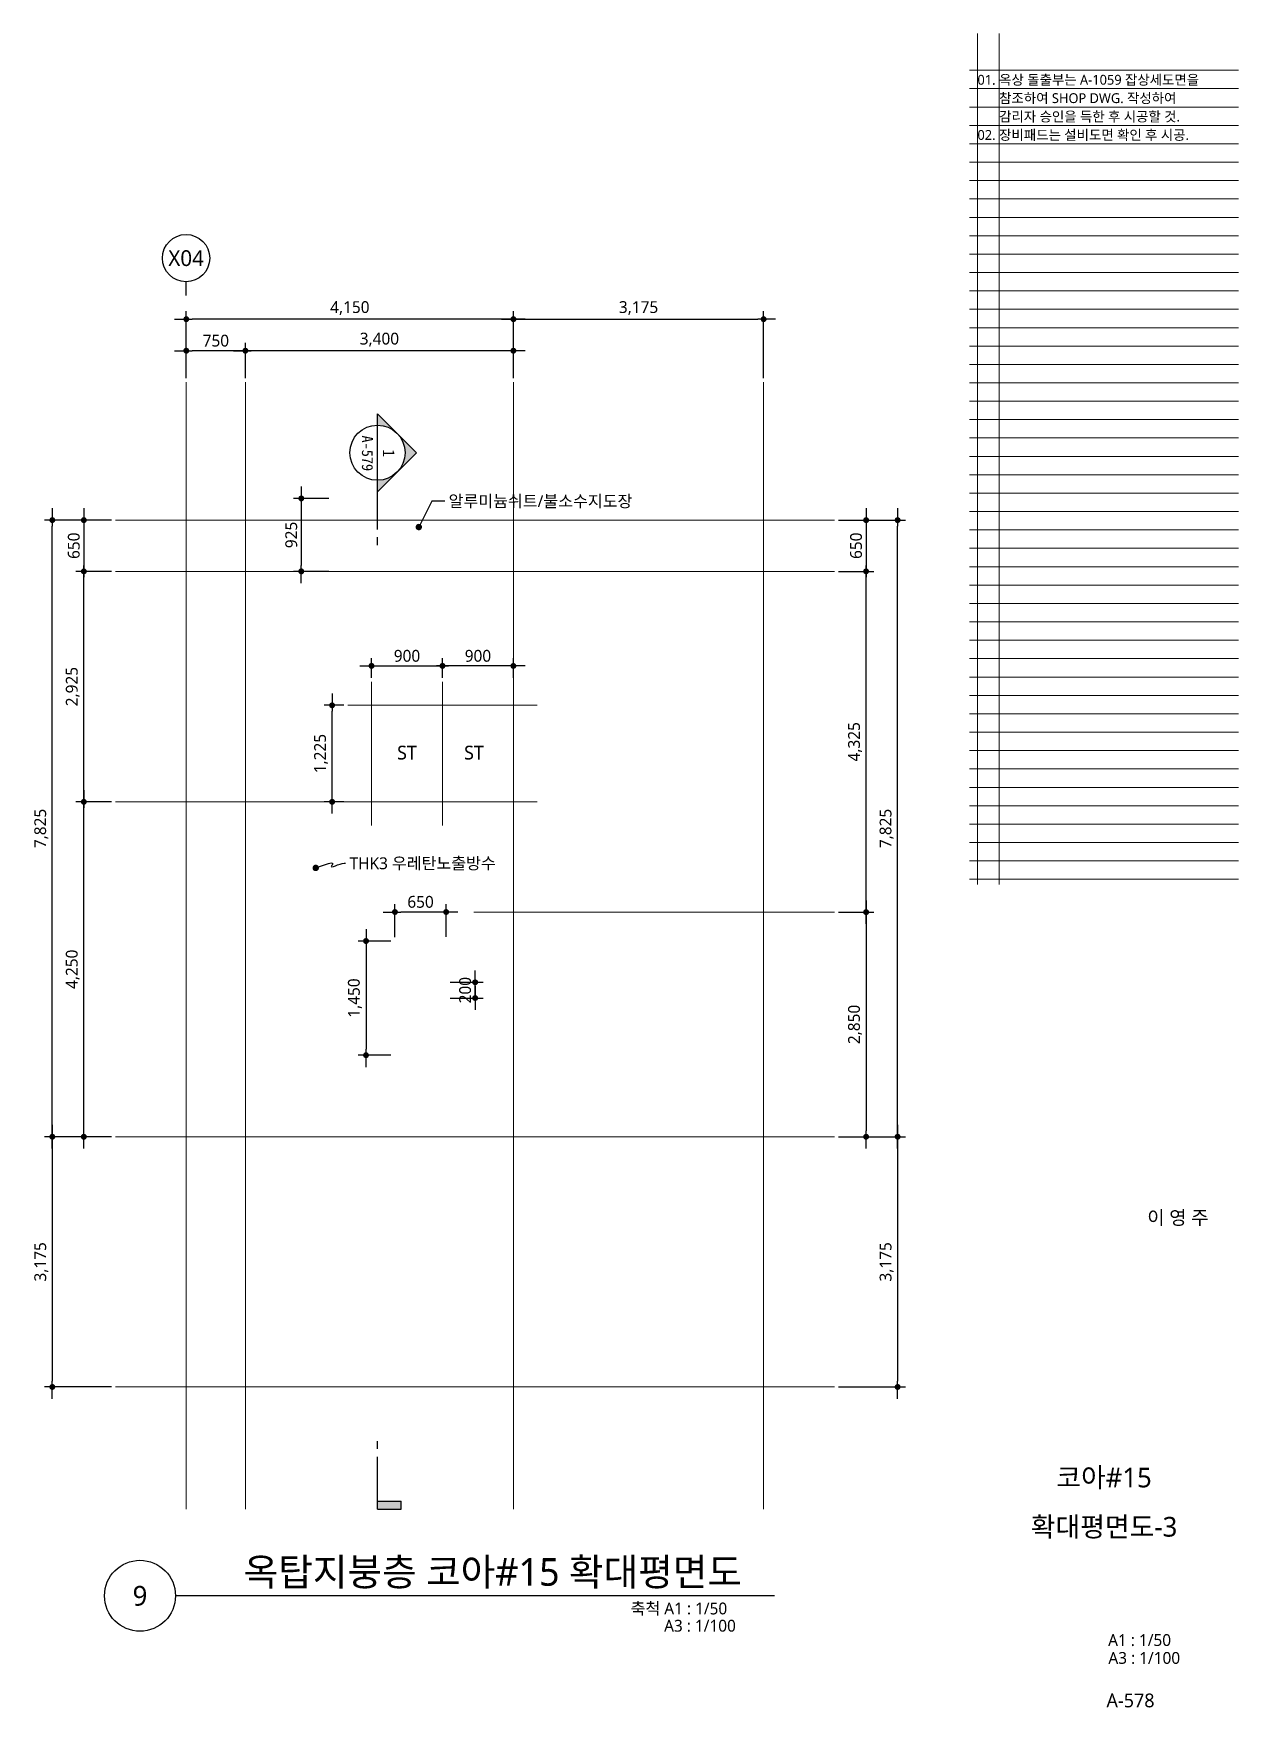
# Model space of a CAD drawing. Header units: millimetres. Extents: x 1467181 to 1720354, y 836037 to 895281.
# Drawn here: x 1574448 to 1589737, y 836037 to 857281 of the extents above; entities that cross this region are included whole.
import ezdxf
from ezdxf.enums import TextEntityAlignment as Align

# ---------------------------------------------------------------- set-up
doc = ezdxf.new("R2010")
doc.units = ezdxf.units.MM
doc.header["$MEASUREMENT"] = 0
doc.linetypes.add('CEN', pattern=[62, 60, -1, 0, -1])
doc.layers.get('0').update_dxf_attribs({"linetype": 'CONTINUOUS'})
for name, color, linetype, lineweight in [('A-AXIS-BUBL', 7, 'CONTINUOUS', 25), ('A-BORD-TEXT', 3, 'CONTINUOUS', 25), ('A-CNTL', 1, 'CEN', 15), ('A-DIMS', 7, 'CONTINUOUS', 25), ('A-MKXS-LEAD', 7, 'CONTINUOUS', 25), ('A-MKXS-MAK1', 3, 'CONTINUOUS', 25), ('A-MKXS-TEXT1', 3, 'CONTINUOUS', 25), ('A-MKXS-TEXT2', 7, 'CONTINUOUS', 25), ('A-MKXX-NAME', 3, 'CONTINUOUS', 25), ('A-XXXX-SYMB', 7, 'CONTINUOUS', 25), ('A-XXXX-TXT1', 3, 'CONTINUOUS', 25), ('A-XXXX-TXT2', 3, 'CONTINUOUS', 25)]:
    doc.layers.add(name, color=color, linetype=linetype, lineweight=lineweight)
doc.layers.add('A-XXXX-NPLT', color=144, linetype='CONTINUOUS', lineweight=15, plot=False)
doc.styles.add('HY울릉도L', font='')
doc.styles.add('돋움체', font='')
doc.styles.add('맑은 고딕', font='malgun.ttf')
doc.styles.add('맑은고딕', font='malgun.ttf')
doc.styles.get('HY울릉도L').set_extended_font_data('HYwulM')
doc.styles.get('돋움체').set_extended_font_data('DotumChe')
doc.dimstyles.new('CDIM', dxfattribs={"dimtxt": 3, "dimasz": 1.5, "dimexe": 2, "dimexo": 1, "dimgap": 1, "dimtad": 1, "dimdec": 0, "dimrnd": 0.5, "dimzin": 0, "dimdsep": 32, "dimlunit": 6, "dimtxsty": 'HY울릉도L', "dimblk1": '_CIDOT', "dimblk2": '_CIDOT', "dimsah": 1, "dimcen": 5.5, "dimclrd": 2, "dimclre": 2, "dimclrt": 7, "dimadec": 0, "dimazin": 0, "dimtfac": 1, "dimtdec": 0, "dimtix": 1, "dimtmove": 2, "dimatfit": 1, "dimldrblk": '_CIDOT', "dimfxl": 1, "dimtolj": 1, "dimtzin": 0, "dimlwd": -1, "dimarcsym": 0})

# ---------------------------------------------------------------- blocks, each defined once
blk = doc.blocks.new('_CIDOT')
at = {"color": 0, "linetype": 'ByBlock'}
blk.add_line((2, 0), (-1, 0), dxfattribs=at)
at = {"color": 0, "linetype": 'ByBlock', "const_width": 0.5}
blk.add_lwpolyline([(-0.25, 0, 1), (0.25, 0, 1)], format="xyb", close=True, dxfattribs=at)
blk = doc.blocks.new('*D515')
at = {"layer": 'A-DIMS', "lineweight": -2, "transparency": 16777216}
for p, q in [((1577137, 852905), (1577137, 853355)), ((1580537, 852905), (1580537, 853355))]:
    blk.add_line(p, q, dxfattribs=at)
at = {"layer": 'A-DIMS', "transparency": 16777216}
blk.add_line((1580462, 853255), (1577212, 853255), dxfattribs=at)
at = {"layer": 'A-DIMS', "transparency": 16777216, "xscale": 75, "yscale": 75, "zscale": 75, "rotation": 180}
blk.add_blockref('_CIDOT', (1577137, 853255), dxfattribs=at)
at = {"layer": 'A-DIMS', "transparency": 16777216, "xscale": 75, "yscale": 75, "zscale": 75}
blk.add_blockref('_CIDOT', (1580537, 853255), dxfattribs=at)
at = {"layer": 'A-DIMS', "color": 3, "transparency": 16777216, "insert": (1578837, 853395), "char_height": 150, "attachment_point": 5, "style": '맑은고딕'}
blk.add_mtext('\\A1;3,400', dxfattribs=at)
blk = doc.blocks.new('*D516')
at = {"layer": 'A-DIMS', "lineweight": -2, "transparency": 16777216}
for p, q in [((1575437, 843280), (1574587, 843280)), ((1575437, 840105), (1574587, 840105))]:
    blk.add_line(p, q, dxfattribs=at)
at = {"layer": 'A-DIMS', "transparency": 16777216}
blk.add_line((1574687, 843205), (1574687, 840180), dxfattribs=at)
at = {"layer": 'A-DIMS', "transparency": 16777216, "xscale": 75, "yscale": 75, "zscale": 75}
for p, rotation in [((1574687, 843280), 90), ((1574687, 840105), 270)]:
    blk.add_blockref('_CIDOT', p, dxfattribs=dict(at, rotation=rotation))
at = {"layer": 'A-DIMS', "color": 3, "transparency": 16777216, "insert": (1574547, 841692), "char_height": 150, "attachment_point": 5, "rotation": 90, "style": '맑은고딕'}
blk.add_mtext('\\A1;3,175', dxfattribs=at)
blk = doc.blocks.new('*D517')
at = {"layer": 'A-DIMS', "lineweight": -2, "transparency": 16777216}
for p, q in [((1576387, 852905), (1576387, 853355)), ((1577137, 852905), (1577137, 853355))]:
    blk.add_line(p, q, dxfattribs=at)
at = {"layer": 'A-DIMS', "transparency": 16777216}
blk.add_line((1577062, 853255), (1576462, 853255), dxfattribs=at)
at = {"layer": 'A-DIMS', "transparency": 16777216, "xscale": 75, "yscale": 75, "zscale": 75, "rotation": 180}
blk.add_blockref('_CIDOT', (1576387, 853255), dxfattribs=at)
at = {"layer": 'A-DIMS', "transparency": 16777216, "xscale": 75, "yscale": 75, "zscale": 75}
blk.add_blockref('_CIDOT', (1577137, 853255), dxfattribs=at)
at = {"layer": 'A-DIMS', "color": 3, "transparency": 16777216, "insert": (1576762, 853382), "char_height": 150, "attachment_point": 5, "style": '맑은고딕'}
blk.add_mtext('\\A1;750', dxfattribs=at)
blk = doc.blocks.new('*D518')
at = {"layer": 'A-DIMS', "lineweight": -2, "transparency": 16777216}
for p, q in [((1576387, 852905), (1576387, 853755)), ((1580537, 852905), (1580537, 853755))]:
    blk.add_line(p, q, dxfattribs=at)
at = {"layer": 'A-DIMS', "transparency": 16777216}
blk.add_line((1580462, 853655), (1576462, 853655), dxfattribs=at)
at = {"layer": 'A-DIMS', "transparency": 16777216, "xscale": 75, "yscale": 75, "zscale": 75, "rotation": 180}
blk.add_blockref('_CIDOT', (1576387, 853655), dxfattribs=at)
at = {"layer": 'A-DIMS', "transparency": 16777216, "xscale": 75, "yscale": 75, "zscale": 75}
blk.add_blockref('_CIDOT', (1580537, 853655), dxfattribs=at)
at = {"layer": 'A-DIMS', "color": 3, "transparency": 16777216, "insert": (1578462, 853795), "char_height": 150, "attachment_point": 5, "style": '맑은고딕'}
blk.add_mtext('\\A1;4,150', dxfattribs=at)
blk = doc.blocks.new('*D519')
at = {"layer": 'A-DIMS', "lineweight": -2, "transparency": 16777216}
for p, q in [((1575437, 851105), (1574587, 851105)), ((1575437, 843280), (1574587, 843280))]:
    blk.add_line(p, q, dxfattribs=at)
at = {"layer": 'A-DIMS', "transparency": 16777216}
blk.add_line((1574687, 843355), (1574687, 851030), dxfattribs=at)
at = {"layer": 'A-DIMS', "transparency": 16777216, "xscale": 75, "yscale": 75, "zscale": 75}
for p, rotation in [((1574687, 851105), 90), ((1574687, 843280), 270)]:
    blk.add_blockref('_CIDOT', p, dxfattribs=dict(at, rotation=rotation))
at = {"layer": 'A-DIMS', "color": 3, "transparency": 16777216, "insert": (1574547, 847192), "char_height": 150, "attachment_point": 5, "rotation": 90, "style": '맑은고딕'}
blk.add_mtext('\\A1;7,825', dxfattribs=at)
blk = doc.blocks.new('*D520')
at = {"layer": 'A-DIMS', "lineweight": -2, "transparency": 16777216}
for p, q in [((1575437, 851105), (1574987, 851105)), ((1575437, 850455), (1574987, 850455))]:
    blk.add_line(p, q, dxfattribs=at)
at = {"layer": 'A-DIMS', "transparency": 16777216}
blk.add_line((1575087, 851030), (1575087, 850530), dxfattribs=at)
at = {"layer": 'A-DIMS', "transparency": 16777216, "xscale": 75, "yscale": 75, "zscale": 75}
for p, rotation in [((1575087, 851105), 90), ((1575087, 850455), 270)]:
    blk.add_blockref('_CIDOT', p, dxfattribs=dict(at, rotation=rotation))
at = {"layer": 'A-DIMS', "color": 3, "transparency": 16777216, "insert": (1574960, 850780), "char_height": 150, "attachment_point": 5, "rotation": 90, "style": '맑은고딕'}
blk.add_mtext('\\A1;650', dxfattribs=at)
blk = doc.blocks.new('*D521')
at = {"layer": 'A-DIMS', "lineweight": -2, "transparency": 16777216}
for p, q in [((1575437, 847530), (1574987, 847530)), ((1575437, 843280), (1574987, 843280))]:
    blk.add_line(p, q, dxfattribs=at)
at = {"layer": 'A-DIMS', "transparency": 16777216}
blk.add_line((1575087, 843355), (1575087, 847455), dxfattribs=at)
at = {"layer": 'A-DIMS', "transparency": 16777216, "xscale": 75, "yscale": 75, "zscale": 75}
for p, rotation in [((1575087, 847530), 90), ((1575087, 843280), 270)]:
    blk.add_blockref('_CIDOT', p, dxfattribs=dict(at, rotation=rotation))
at = {"layer": 'A-DIMS', "color": 3, "transparency": 16777216, "insert": (1574947, 845405), "char_height": 150, "attachment_point": 5, "rotation": 90, "style": '맑은고딕'}
blk.add_mtext('\\A1;4,250', dxfattribs=at)
blk = doc.blocks.new('*D522')
at = {"layer": 'A-DIMS', "lineweight": -2, "transparency": 16777216}
for p, q in [((1575437, 850455), (1574987, 850455)), ((1575437, 847530), (1574987, 847530))]:
    blk.add_line(p, q, dxfattribs=at)
at = {"layer": 'A-DIMS', "transparency": 16777216}
blk.add_line((1575087, 847605), (1575087, 850380), dxfattribs=at)
at = {"layer": 'A-DIMS', "transparency": 16777216, "xscale": 75, "yscale": 75, "zscale": 75}
for p, rotation in [((1575087, 850455), 90), ((1575087, 847530), 270)]:
    blk.add_blockref('_CIDOT', p, dxfattribs=dict(at, rotation=rotation))
at = {"layer": 'A-DIMS', "color": 3, "transparency": 16777216, "insert": (1574947, 848992), "char_height": 150, "attachment_point": 5, "rotation": 90, "style": '맑은고딕'}
blk.add_mtext('\\A1;2,925', dxfattribs=at)
blk = doc.blocks.new('*D523')
at = {"layer": 'A-DIMS', "lineweight": -2, "transparency": 16777216}
for p, q in [((1578737, 849105), (1578737, 849355)), ((1579637, 849105), (1579637, 849355))]:
    blk.add_line(p, q, dxfattribs=at)
at = {"layer": 'A-DIMS', "transparency": 16777216}
blk.add_line((1578812, 849255), (1579562, 849255), dxfattribs=at)
at = {"layer": 'A-DIMS', "transparency": 16777216, "xscale": 75, "yscale": 75, "zscale": 75, "rotation": 180}
blk.add_blockref('_CIDOT', (1578737, 849255), dxfattribs=at)
at = {"layer": 'A-DIMS', "transparency": 16777216, "xscale": 75, "yscale": 75, "zscale": 75}
blk.add_blockref('_CIDOT', (1579637, 849255), dxfattribs=at)
at = {"layer": 'A-DIMS', "color": 3, "transparency": 16777216, "insert": (1579187, 849382), "char_height": 150, "attachment_point": 5, "style": '맑은고딕'}
blk.add_mtext('\\A1;900', dxfattribs=at)
blk = doc.blocks.new('*D524')
at = {"layer": 'A-DIMS', "lineweight": -2, "transparency": 16777216}
for p, q in [((1579637, 849105), (1579637, 849355)), ((1580537, 849105), (1580537, 849355))]:
    blk.add_line(p, q, dxfattribs=at)
at = {"layer": 'A-DIMS', "transparency": 16777216}
blk.add_line((1580462, 849255), (1579712, 849255), dxfattribs=at)
at = {"layer": 'A-DIMS', "transparency": 16777216, "xscale": 75, "yscale": 75, "zscale": 75, "rotation": 180}
blk.add_blockref('_CIDOT', (1579637, 849255), dxfattribs=at)
at = {"layer": 'A-DIMS', "transparency": 16777216, "xscale": 75, "yscale": 75, "zscale": 75}
blk.add_blockref('_CIDOT', (1580537, 849255), dxfattribs=at)
at = {"layer": 'A-DIMS', "color": 3, "transparency": 16777216, "insert": (1580087, 849382), "char_height": 150, "attachment_point": 5, "style": '맑은고딕'}
blk.add_mtext('\\A1;900', dxfattribs=at)
blk = doc.blocks.new('*D525')
at = {"layer": 'A-DIMS', "lineweight": -2, "transparency": 16777216}
for p, q in [((1578387, 848755), (1578137, 848755)), ((1578387, 847530), (1578137, 847530))]:
    blk.add_line(p, q, dxfattribs=at)
at = {"layer": 'A-DIMS', "transparency": 16777216}
blk.add_line((1578237, 847605), (1578237, 848680), dxfattribs=at)
at = {"layer": 'A-DIMS', "transparency": 16777216, "xscale": 75, "yscale": 75, "zscale": 75}
for p, rotation in [((1578237, 848755), 90), ((1578237, 847530), 270)]:
    blk.add_blockref('_CIDOT', p, dxfattribs=dict(at, rotation=rotation))
at = {"layer": 'A-DIMS', "color": 3, "transparency": 16777216, "insert": (1578097, 848142), "char_height": 150, "attachment_point": 5, "rotation": 90, "style": '맑은고딕'}
blk.add_mtext('\\A1;1,225', dxfattribs=at)
blk = doc.blocks.new('*D526')
at = {"layer": 'A-DIMS', "lineweight": -2, "transparency": 16777216}
for p, q in [((1584662, 851105), (1585512, 851105)), ((1584662, 843280), (1585512, 843280))]:
    blk.add_line(p, q, dxfattribs=at)
at = {"layer": 'A-DIMS', "transparency": 16777216}
blk.add_line((1585412, 843355), (1585412, 851030), dxfattribs=at)
at = {"layer": 'A-DIMS', "transparency": 16777216, "xscale": 75, "yscale": 75, "zscale": 75}
for p, rotation in [((1585412, 851105), 90), ((1585412, 843280), 270)]:
    blk.add_blockref('_CIDOT', p, dxfattribs=dict(at, rotation=rotation))
at = {"layer": 'A-DIMS', "color": 3, "transparency": 16777216, "insert": (1585272, 847192), "char_height": 150, "attachment_point": 5, "rotation": 90, "style": '맑은고딕'}
blk.add_mtext('\\A1;7,825', dxfattribs=at)
blk = doc.blocks.new('*D527')
at = {"layer": 'A-DIMS', "lineweight": -2, "transparency": 16777216}
for p, q in [((1584662, 851105), (1585112, 851105)), ((1584662, 850455), (1585112, 850455))]:
    blk.add_line(p, q, dxfattribs=at)
at = {"layer": 'A-DIMS', "transparency": 16777216}
blk.add_line((1585012, 851030), (1585012, 850530), dxfattribs=at)
at = {"layer": 'A-DIMS', "transparency": 16777216, "xscale": 75, "yscale": 75, "zscale": 75}
for p, rotation in [((1585012, 851105), 90), ((1585012, 850455), 270)]:
    blk.add_blockref('_CIDOT', p, dxfattribs=dict(at, rotation=rotation))
at = {"layer": 'A-DIMS', "color": 3, "transparency": 16777216, "insert": (1584885, 850780), "char_height": 150, "attachment_point": 5, "rotation": 90, "style": '맑은고딕'}
blk.add_mtext('\\A1;650', dxfattribs=at)
blk = doc.blocks.new('*D528')
at = {"layer": 'A-DIMS', "lineweight": -2, "transparency": 16777216}
for p, q in [((1584662, 850455), (1585112, 850455)), ((1584662, 846130), (1585112, 846130))]:
    blk.add_line(p, q, dxfattribs=at)
at = {"layer": 'A-DIMS', "transparency": 16777216}
blk.add_line((1585012, 846205), (1585012, 850380), dxfattribs=at)
at = {"layer": 'A-DIMS', "transparency": 16777216, "xscale": 75, "yscale": 75, "zscale": 75}
for p, rotation in [((1585012, 850455), 90), ((1585012, 846130), 270)]:
    blk.add_blockref('_CIDOT', p, dxfattribs=dict(at, rotation=rotation))
at = {"layer": 'A-DIMS', "color": 3, "transparency": 16777216, "insert": (1584872, 848292), "char_height": 150, "attachment_point": 5, "rotation": 90, "style": '맑은고딕'}
blk.add_mtext('\\A1;4,325', dxfattribs=at)
blk = doc.blocks.new('*D529')
at = {"layer": 'A-DIMS', "lineweight": -2, "transparency": 16777216}
for p, q in [((1584662, 846130), (1585112, 846130)), ((1584662, 843280), (1585112, 843280))]:
    blk.add_line(p, q, dxfattribs=at)
at = {"layer": 'A-DIMS', "transparency": 16777216}
blk.add_line((1585012, 846055), (1585012, 843355), dxfattribs=at)
at = {"layer": 'A-DIMS', "transparency": 16777216, "xscale": 75, "yscale": 75, "zscale": 75}
for p, rotation in [((1585012, 846130), 90), ((1585012, 843280), 270)]:
    blk.add_blockref('_CIDOT', p, dxfattribs=dict(at, rotation=rotation))
at = {"layer": 'A-DIMS', "color": 3, "transparency": 16777216, "insert": (1584872, 844705), "char_height": 150, "attachment_point": 5, "rotation": 90, "style": '맑은고딕'}
blk.add_mtext('\\A1;2,850', dxfattribs=at)
blk = doc.blocks.new('*D530')
at = {"layer": 'A-DIMS', "lineweight": -2, "transparency": 16777216}
for p, q in [((1584662, 843280), (1585512, 843280)), ((1584662, 840105), (1585512, 840105))]:
    blk.add_line(p, q, dxfattribs=at)
at = {"layer": 'A-DIMS', "transparency": 16777216}
blk.add_line((1585412, 843205), (1585412, 840180), dxfattribs=at)
at = {"layer": 'A-DIMS', "transparency": 16777216, "xscale": 75, "yscale": 75, "zscale": 75}
for p, rotation in [((1585412, 843280), 90), ((1585412, 840105), 270)]:
    blk.add_blockref('_CIDOT', p, dxfattribs=dict(at, rotation=rotation))
at = {"layer": 'A-DIMS', "color": 3, "transparency": 16777216, "insert": (1585272, 841692), "char_height": 150, "attachment_point": 5, "rotation": 90, "style": '맑은고딕'}
blk.add_mtext('\\A1;3,175', dxfattribs=at)
blk = doc.blocks.new('*D531')
at = {"layer": 'A-DIMS', "lineweight": -2, "transparency": 16777216}
for p, q in [((1580537, 852905), (1580537, 853755)), ((1583712, 852905), (1583712, 853755))]:
    blk.add_line(p, q, dxfattribs=at)
at = {"layer": 'A-DIMS', "transparency": 16777216}
blk.add_line((1580612, 853655), (1583637, 853655), dxfattribs=at)
at = {"layer": 'A-DIMS', "transparency": 16777216, "xscale": 75, "yscale": 75, "zscale": 75, "rotation": 180}
blk.add_blockref('_CIDOT', (1580537, 853655), dxfattribs=at)
at = {"layer": 'A-DIMS', "transparency": 16777216, "xscale": 75, "yscale": 75, "zscale": 75}
blk.add_blockref('_CIDOT', (1583712, 853655), dxfattribs=at)
at = {"layer": 'A-DIMS', "color": 3, "transparency": 16777216, "insert": (1582125, 853795), "char_height": 150, "attachment_point": 5, "style": '맑은고딕'}
blk.add_mtext('\\A1;3,175', dxfattribs=at)
blk = doc.blocks.new('CORE 10- 단면')
at = {"layer": 'A-MKXS-MAK1'}
blk.add_hatch(color=256, dxfattribs=at).paths.add_polyline_path([(22637, 13298), (22637, 13398), (22937, 13398), (22937, 13298)])
h = blk.add_hatch(color=256, dxfattribs=at)
h.paths.add_polyline_path([(22442, -7), (22690, 241, 0.414214), (22690, -254)])
h.paths.add_polyline_path([(22690, 241), (22937, 488), (22937, 343, 0.198912)])
h.paths.add_polyline_path([(22690, -254, 0.198912), (22937, -357), (22937, -502)])
for p, q in [((22637, 13398), (22637, 13298)), ((22937, 13398), (22637, 13398)), ((22937, 13398), (22937, 12735)), ((22937, 13298), (22637, 13298)), ((22937, 12635), (22937, 12535)), ((22937, 1166), (22937, 1066)), ((22937, 966), (22937, -502)), ((22937, 488), (22442, -7)), ((22937, -502), (22442, -7))]:
    blk.add_line(p, q, dxfattribs=at)
blk.add_circle((22937, -7), 350, dxfattribs=at)
at = {"layer": 'A-MKXS-TEXT2', "style": '돋움체'}
for s, height, p in [('A-579', 140, (23065, 0)), ('1', 150, (22793, -2))]:
    blk.add_text(s, height=height, rotation=90, dxfattribs=at).set_placement(p, align=Align.MIDDLE)
blk = doc.blocks.new('*D563')
at = {"layer": 'A-DIMS', "lineweight": -2, "transparency": 16777216}
for p, q in [((1578196, 851380), (1577746, 851380)), ((1578196, 850455), (1577746, 850455))]:
    blk.add_line(p, q, dxfattribs=at)
at = {"layer": 'A-DIMS', "transparency": 16777216}
blk.add_line((1577846, 851305), (1577846, 850530), dxfattribs=at)
at = {"layer": 'A-DIMS', "transparency": 16777216, "xscale": 75, "yscale": 75, "zscale": 75}
for p, rotation in [((1577846, 851380), 90), ((1577846, 850455), 270)]:
    blk.add_blockref('_CIDOT', p, dxfattribs=dict(at, rotation=rotation))
at = {"layer": 'A-DIMS', "color": 3, "transparency": 16777216, "insert": (1577719, 850917), "char_height": 150, "attachment_point": 5, "rotation": 90, "style": '맑은고딕'}
blk.add_mtext('\\A1;925', dxfattribs=at)
blk = doc.blocks.new('NOTE(220317)')
at = {"layer": 'A-XXXX-NPLT'}
for p, q in [((1010649.8, 179732.7), (1010649.8, 175412.7)), ((1010759.8, 179732.7), (1010759.8, 175412.7)), ((1010609.8, 179546.1), (1011974.8, 179546.1)), ((1010609.8, 179452.7), (1011974.8, 179452.7)), ((1010609.8, 179359.4), (1011974.8, 179359.4)), ((1010609.8, 179266.1), (1011974.8, 179266.1)), ((1010609.8, 179172.7), (1011974.8, 179172.7)), ((1010609.8, 179079.4), (1011974.8, 179079.4)), ((1010609.8, 178986.1), (1011974.8, 178986.1)), ((1010609.8, 178892.7), (1011974.8, 178892.7)), ((1010609.8, 178799.4), (1011974.8, 178799.4)), ((1010609.8, 178706.1), (1011974.8, 178706.1)), ((1010609.8, 178612.7), (1011974.8, 178612.7)), ((1010609.8, 178519.4), (1011974.8, 178519.4)), ((1010609.8, 178426.1), (1011974.8, 178426.1)), ((1010609.8, 178332.7), (1011974.8, 178332.7)), ((1010609.8, 178239.4), (1011974.8, 178239.4)), ((1010609.8, 178146.1), (1011974.8, 178146.1)), ((1010609.8, 178052.7), (1011974.8, 178052.7)), ((1010609.8, 177959.4), (1011974.8, 177959.4)), ((1010609.8, 177866.1), (1011974.8, 177866.1)), ((1010609.8, 177772.7), (1011974.8, 177772.7)), ((1010609.8, 177679.4), (1011974.8, 177679.4)), ((1010609.8, 177586.1), (1011974.8, 177586.1)), ((1010609.8, 177492.7), (1011974.8, 177492.7)), ((1010609.8, 177399.4), (1011974.8, 177399.4)), ((1010609.8, 177306.1), (1011974.8, 177306.1)), ((1010609.8, 177212.7), (1011974.8, 177212.7)), ((1010609.8, 177119.4), (1011974.8, 177119.4)), ((1010609.8, 177026.1), (1011974.8, 177026.1)), ((1010609.8, 176932.7), (1011974.8, 176932.7)), ((1010609.8, 176839.4), (1011974.8, 176839.4)), ((1010609.8, 176746.1), (1011974.8, 176746.1)), ((1010609.8, 176652.7), (1011974.8, 176652.7)), ((1010609.8, 176559.4), (1011974.8, 176559.4)), ((1010609.8, 176466.1), (1011974.8, 176466.1)), ((1010609.8, 176372.7), (1011974.8, 176372.7)), ((1010609.8, 176279.4), (1011974.8, 176279.4)), ((1010609.8, 176186.1), (1011974.8, 176186.1)), ((1010609.8, 176092.7), (1011974.8, 176092.7)), ((1010609.8, 175999.4), (1011974.8, 175999.4)), ((1010609.8, 175906.1), (1011974.8, 175906.1)), ((1010609.8, 175812.7), (1011974.8, 175812.7)), ((1010609.8, 175719.4), (1011974.8, 175719.4)), ((1010609.8, 175626.1), (1011974.8, 175626.1)), ((1010609.8, 175532.7), (1011974.8, 175532.7)), ((1010609.8, 175439.4), (1011974.8, 175439.4))]:
    blk.add_line(p, q, dxfattribs=at)
blk = doc.blocks.new('NOTE_확대평면도_1')
at = {"layer": 'A-XXXX-TXT2', "style": '맑은 고딕'}
for s, p in [('01.', (7576.5, 4901.4)), ('옥상 돌출부는 A-1059 잡상세도면을', (7631.5, 4901.4)), ('참조하여 SHOP DWG. 작성하여', (7631.5, 4854.8)), ('감리자 승인을 득한 후 시공할 것.', (7631.5, 4808.1)), ('02.', (7576.5, 4761.4)), ('장비패드는 설비도면 확인 후 시공.', (7631.5, 4761.4))]:
    blk.add_text(s, height=25, dxfattribs=at).set_placement(p, align=Align.MIDDLE_LEFT)
blk = doc.blocks.new('*D583')
at = {"layer": 'A-DIMS', "lineweight": -2, "transparency": 16777216}
for p, q in [((1579034, 845814), (1579034, 846232)), ((1579684, 845815), (1579684, 846232))]:
    blk.add_line(p, q, dxfattribs=at)
at = {"layer": 'A-DIMS', "transparency": 16777216}
blk.add_line((1579609, 846132), (1579109, 846132), dxfattribs=at)
at = {"layer": 'A-DIMS', "transparency": 16777216, "xscale": 75, "yscale": 75, "zscale": 75, "rotation": 180}
blk.add_blockref('_CIDOT', (1579034, 846132), dxfattribs=at)
at = {"layer": 'A-DIMS', "transparency": 16777216, "xscale": 75, "yscale": 75, "zscale": 75}
blk.add_blockref('_CIDOT', (1579684, 846132), dxfattribs=at)
at = {"layer": 'A-DIMS', "color": 3, "transparency": 16777216, "insert": (1579359, 846260), "char_height": 150, "attachment_point": 5, "style": '맑은고딕'}
blk.add_mtext('\\A1;650', dxfattribs=at)
blk = doc.blocks.new('*D584')
at = {"layer": 'A-DIMS', "lineweight": -2, "transparency": 16777216}
for p, q in [((1578984, 845764), (1578567, 845764)), ((1578984, 844315), (1578567, 844315))]:
    blk.add_line(p, q, dxfattribs=at)
at = {"layer": 'A-DIMS', "transparency": 16777216}
blk.add_line((1578667, 845689), (1578667, 844390), dxfattribs=at)
at = {"layer": 'A-DIMS', "transparency": 16777216, "xscale": 75, "yscale": 75, "zscale": 75}
for p, rotation in [((1578667, 845764), 90), ((1578667, 844315), 270)]:
    blk.add_blockref('_CIDOT', p, dxfattribs=dict(at, rotation=rotation))
at = {"layer": 'A-DIMS', "color": 3, "transparency": 16777216, "insert": (1578526, 845040), "char_height": 150, "attachment_point": 5, "rotation": 90, "style": '맑은고딕'}
blk.add_mtext('\\A1;1,450', dxfattribs=at)
blk = doc.blocks.new('*D585')
at = {"layer": 'A-DIMS', "transparency": 16777216}
for p, q in [((1580052, 845315), (1580052, 845390)), ((1580052, 845040), (1580052, 845240)), ((1580052, 844965), (1580052, 844890))]:
    blk.add_line(p, q, dxfattribs=at)
at = {"layer": 'A-DIMS', "lineweight": -2, "transparency": 16777216}
for p, q in [((1579735, 845240), (1580152, 845240)), ((1579735, 845040), (1580152, 845040))]:
    blk.add_line(p, q, dxfattribs=at)
at = {"layer": 'A-DIMS', "transparency": 16777216, "xscale": 75, "yscale": 75, "zscale": 75}
for p, rotation in [((1580052, 845240), 270), ((1580052, 845040), 90)]:
    blk.add_blockref('_CIDOT', p, dxfattribs=dict(at, rotation=rotation))
at = {"layer": 'A-DIMS', "color": 3, "transparency": 16777216, "insert": (1579925, 845140), "char_height": 150, "attachment_point": 5, "rotation": 90, "style": '맑은고딕'}
blk.add_mtext('\\A1;200', dxfattribs=at)

msp = doc.modelspace()

# ---------------------------------------------------------------- linework, layer by layer
at = {"layer": 'A-AXIS-BUBL', "ltscale": 0.2}
msp.add_line((1576387, 853954.8), (1576387, 854129.8), dxfattribs=at)
msp.add_circle((1576384.1, 854429.8), 300, dxfattribs=at)
at = {"layer": 'A-CNTL'}
for p, q in [((1576387, 838554.8), (1576387, 852854.8)), ((1577137, 838554.8), (1577137, 852854.8)), ((1580537, 838554.8), (1580537, 852854.8)), ((1583712, 838554.8), (1583712, 852854.8)), ((1575487, 851104.8), (1584612, 851104.8)), ((1575487, 850454.8), (1584612, 850454.8)), ((1578737, 847229.8), (1578737, 849054.8)), ((1579637, 847229.8), (1579637, 849054.8)), ((1580837, 848754.8), (1578437, 848754.8)), ((1575487, 847529.8), (1580837, 847529.8)), ((1580037, 846129.8), (1584612, 846129.8)), ((1575487, 843279.8), (1584612, 843279.8)), ((1575487, 840104.8), (1584612, 840104.8))]:
    msp.add_line(p, q, dxfattribs=at)
at = {"layer": 'A-MKXS-LEAD'}
for points in [[(1579665.1, 851345.3), (1579501.1, 851345.3), (1579501.1, 851345.3), (1579337, 851017.3), (1579337, 851017.3)], [(1578028.2, 846691.2), (1578126, 846728.1), (1578189.7, 846748), (1578225.9, 846754.4), (1578241.3, 846751), (1578242.5, 846741.1), (1578236, 846728.3), (1578228.5, 846716.1), (1578226.5, 846708), (1578235.2, 846706.7), (1578253.3, 846711.1), (1578278.1, 846719.3), (1578307, 846729.4), (1578337.2, 846739.5), (1578366.1, 846747.6), (1578390.7, 846752), (1578408.6, 846750.5)]]:
    msp.add_lwpolyline(points, dxfattribs=at)
at = {"layer": 'A-MKXS-LEAD', "const_width": 40}
for points in [[(1579316.3, 851019.3, 1), (1579357.8, 851015.2, 1)], [(1578008.3, 846693.6, 1), (1578049.8, 846689.5, 1)]]:
    msp.add_lwpolyline(points, format="xyb", close=True, dxfattribs=at)
at = {"layer": 'A-XXXX-SYMB'}
msp.add_line((1583849.5, 837454.8), (1576249.5, 837454.8), dxfattribs=at)
msp.add_circle((1575799.5, 837454.8), 450, dxfattribs=at)

# ---------------------------------------------------------------- block references
for name, p, xscale, yscale, zscale in [('NOTE(220317)', (-940200, 407948.8), 2.499999981306344, 2.499999981306344, 2.499999981306344), ('NOTE_확대평면도_1', (1548542, 832186), 4.999999962612687, 4.999999962612687, 4.999999962612687)]:
    msp.add_blockref(name, p, dxfattribs=dict(xscale=xscale, yscale=yscale, zscale=zscale))
at = {"layer": 'A-DIMS', "rotation": 180}
msp.add_blockref('CORE 10- 단면', (1601749.4, 851953.1), dxfattribs=at)

# ---------------------------------------------------------------- texts
at = {"layer": 'A-BORD-TEXT', "style": '맑은고딕'}
for s, height, p in [('이 영 주', 175, (1589356.3, 842165.5)), ('A1 : 1/50', 150, (1588881.5, 836817.8)), ('A3 : 1/100', 150, (1588996.4, 836591)), ('A-578', 175, (1588671.7, 836039.2))]:
    msp.add_text(s, height=height, dxfattribs=at).set_placement(p, align=Align.RIGHT)
for s, p in [('코아#15', (1588030.7, 838955.6)), ('확대평면도-3', (1588030.7, 838330.6))]:
    msp.add_text(s, height=250, dxfattribs=at).set_placement(p, align=Align.MIDDLE_CENTER)
at = {"layer": 'A-MKXS-TEXT1', "style": '맑은고딕'}
for s, p in [('알루미늄쉬트/불소수지도장', (1579715.1, 851345.3)), ('THK3 우레탄노출방수', (1578458.6, 846750.5))]:
    msp.add_text(s, height=150, dxfattribs=at).set_placement(p, align=Align.MIDDLE_LEFT)
at = {"layer": 'A-MKXX-NAME', "style": '맑은고딕'}
for p in [(1579187, 848154.8), (1580037, 848154.8)]:
    msp.add_text('ST', height=175, dxfattribs=at).set_placement(p, align=Align.MIDDLE_CENTER)
at = {"layer": 'A-XXXX-TXT1', "style": '맑은고딕'}
msp.add_text('옥탑지붕층 코아#15 확대평면도', height=350, dxfattribs=at).set_placement((1583437.4, 837477.4), align=Align.BOTTOM_RIGHT)
msp.add_text('9', height=250, dxfattribs=at).set_placement((1575799.5, 837454.8), align=Align.MIDDLE)
for s, p in [('축척 A1 : 1/50', (1583249.7, 837368.6)), ('A3 : 1/100', (1583359.6, 837149.7))]:
    msp.add_text(s, height=150, dxfattribs=at).set_placement(p, align=Align.TOP_RIGHT)
at = {"layer": 'A-XXXX-TXT2', "ltscale": 0.2, "style": '맑은고딕'}
msp.add_text('X04', height=200, dxfattribs=at).set_placement((1576384.1, 854429.8), align=Align.MIDDLE)

# ---------------------------------------------------------------- dimensions: what is measured, and where the dimension line sits
at = {"layer": 'A-DIMS'}
for base, p1, p2, angle, picture, middle in [((1576387, 853654.8), (1580537, 852854.8), (1576387, 852854.8), 180, '*D518', (1578462, 853795.2)), ((1576387, 853254.8), (1577137, 852854.8), (1576387, 852854.8), 180, '*D517', (1576762, 853382.2)), ((1577137, 853254.8), (1580537, 852854.8), (1577137, 852854.8), 180, '*D515', (1578837, 853394.8)), ((1577846, 850454.8), (1578246, 851379.8), (1578246, 850454.8), 90, '*D563', (1577718.5, 850917.3)), ((1574687, 851104.8), (1575487, 843279.8), (1575487, 851104.8), 270, '*D519', (1574547, 847192.3)), ((1575087, 850454.8), (1575487, 851104.8), (1575487, 850454.8), 90, '*D520', (1574959.5, 850779.8)), ((1585412, 851104.8), (1584612, 843279.8), (1584612, 851104.8), 270, '*D526', (1585272, 847192.3)), ((1585012, 850454.8), (1584612, 851104.8), (1584612, 850454.8), 90, '*D527', (1584884.5, 850779.8)), ((1575087, 850454.8), (1575487, 847529.8), (1575487, 850454.8), 270, '*D522', (1574947, 848992.3)), ((1585012, 850454.8), (1584612, 846129.8), (1584612, 850454.8), 270, '*D528', (1584872, 848292.3)), ((1579637, 849254.8), (1578737, 849054.8), (1579637, 849054.8), 180, '*D523', (1579187, 849382.2)), ((1578237, 848754.8), (1578437, 847529.8), (1578437, 848754.8), 270, '*D525', (1578096.5, 848142.3)), ((1575087, 847529.8), (1575487, 843279.8), (1575487, 847529.8), 270, '*D521', (1574947, 845404.8)), ((1585012, 843279.8), (1584612, 846129.8), (1584612, 843279.8), 90, '*D529', (1584872, 844704.8)), ((1578666.9, 844314.8), (1579034.4, 845764.4), (1579034.1, 844314.8), 90, '*D584', (1578526.4, 845039.6)), ((1580052, 845239.8), (1579684.5, 845039.8), (1579684.5, 845239.8), 270, '*D585', (1579924.5, 845139.8)), ((1574687, 840104.8), (1575487, 843279.8), (1575487, 840104.8), 90, '*D516', (1574546.5, 841692.3)), ((1585412, 840104.8), (1584612, 843279.8), (1584612, 840104.8), 90, '*D530', (1585271.5, 841692.3))]:
    dim = msp.add_linear_dim(base=base, p1=p1, p2=p2, angle=angle, dimstyle='CDIM', override={"dimscale": 50, "dimtxsty": '맑은고딕', "dimclrd": 256, "dimclre": 256, "dimclrt": 3}, dxfattribs=at)
    dim.commit()
    dim.dimension.update_dxf_attribs({"geometry": picture, "text_midpoint": middle})
for base, p1, p2, picture, middle in [((1583712, 853654.8), (1580537, 852854.8), (1583712, 852854.8), '*D531', (1582124.5, 853795.2)), ((1579637, 849254.8), (1580537, 849054.8), (1579637, 849054.8), '*D524', (1580087, 849382.2)), ((1579034.4, 846132.1), (1579684.4, 845764.8), (1579034.4, 845764.4), '*D583', (1579359.4, 846259.6))]:
    dim = msp.add_linear_dim(base=base, p1=p1, p2=p2, dimstyle='CDIM', override={"dimscale": 50, "dimtxsty": '맑은고딕', "dimclrd": 256, "dimclre": 256, "dimclrt": 3}, dxfattribs=at)
    dim.commit()
    dim.dimension.update_dxf_attribs({"geometry": picture, "text_midpoint": middle})

doc.saveas('drawing.dxf')
